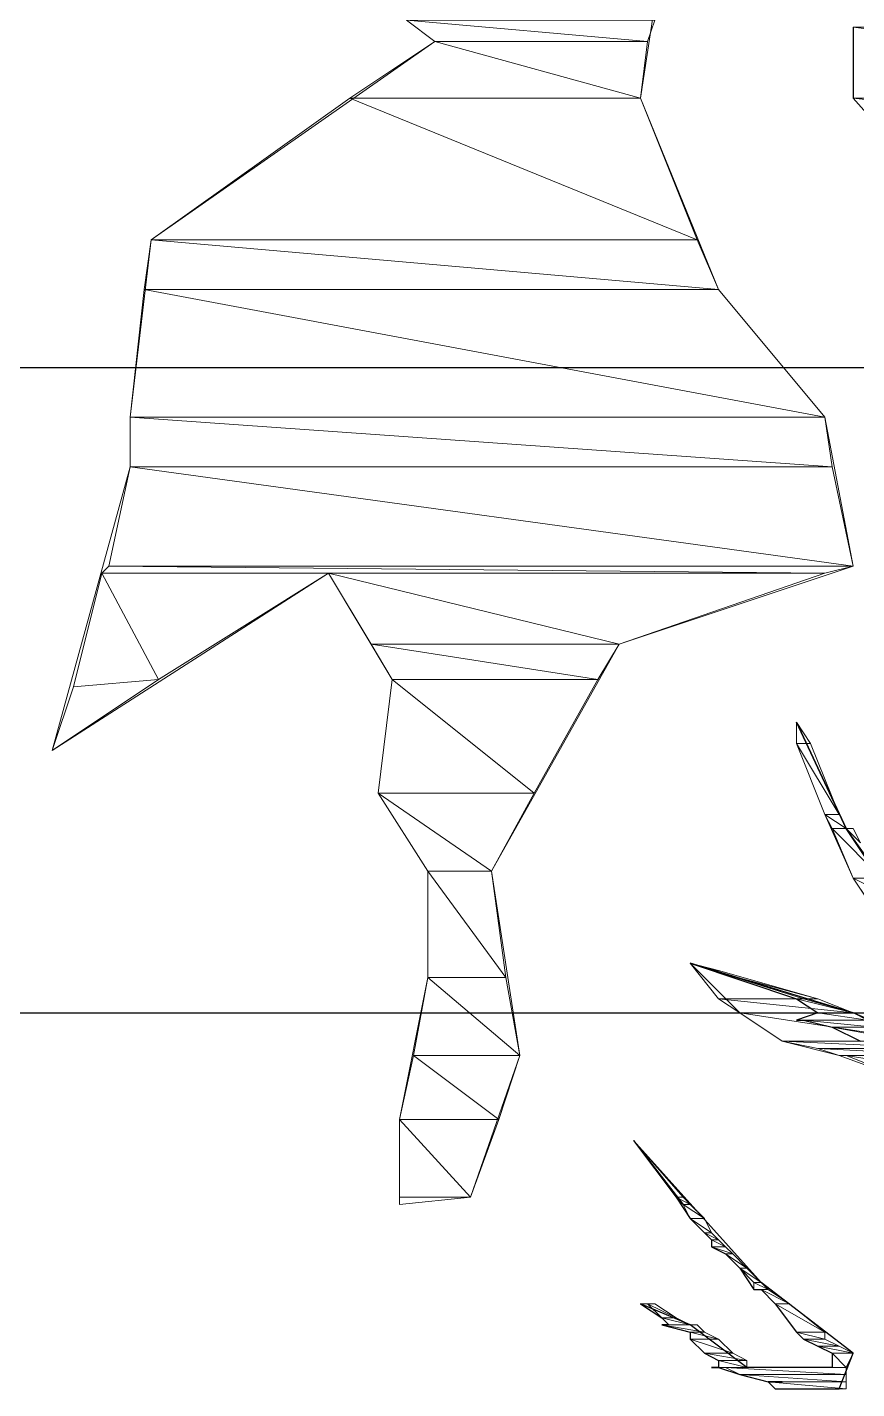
# Model space of a CAD drawing. Header units: inches. Extents: x 2 to 859, y 1 to 607.
# Drawn here: x 570.86 to 578.47, y 482.77 to 495.25 of the extents above; entities that cross this region are included whole.
import ezdxf

# ---------------------------------------------------------------- set-up
doc = ezdxf.new("R2010")
doc.units = ezdxf.units.IN
doc.header["$MEASUREMENT"] = 0
doc.layers.add('PDF_Geometry', color=7, linetype='Continuous', true_color=0x00b8b8)

msp = doc.modelspace()

# ---------------------------------------------------------------- linework, layer by layer
at = {"layer": 'PDF_Geometry', "color": 62, "lineweight": 20, "true_color": 0xa5dd00}
msp.add_lwpolyline([(574.338, 495.32), (574.599, 495.125), (571.997, 493.304), (571.802, 491.678), (571.802, 491.223), (571.087, 488.621), (573.623, 490.247), (574.208, 489.272), (574.078, 488.231), (574.534, 487.516), (574.534, 486.54), (574.273, 485.239), (574.273, 484.459), (574.924, 484.524), (575.379, 485.825), (575.119, 487.516), (576.29, 489.597), (578.436, 490.312), (578.176, 491.678), (577.2, 492.849), (576.485, 494.605), (576.81, 496.751)], dxfattribs=at)
at = {"layer": 'PDF_Geometry', "color": 62, "lineweight": 0, "true_color": 0xa5dd00}
for points in [[(574.599, 495.125), (576.55, 495.125), (574.338, 495.32), (574.599, 495.125)], [(576.55, 495.125), (574.338, 495.32), (576.615, 495.32), (576.55, 495.125)], [(573.818, 494.605), (576.485, 494.605), (574.599, 495.125), (573.818, 494.605)], [(576.485, 494.605), (574.599, 495.125), (576.55, 495.125), (576.485, 494.605)], [(571.997, 493.304), (577.005, 493.304), (573.818, 494.605), (571.997, 493.304)], [(577.005, 493.304), (573.818, 494.605), (576.485, 494.605), (577.005, 493.304)], [(571.932, 492.849), (577.2, 492.849), (571.997, 493.304), (571.932, 492.849)], [(577.2, 492.849), (571.997, 493.304), (577.005, 493.304), (577.2, 492.849)], [(571.802, 491.678), (578.176, 491.678), (571.932, 492.849), (571.802, 491.678)], [(578.176, 491.678), (571.932, 492.849), (577.2, 492.849), (578.176, 491.678)], [(578.176, 491.678), (578.176, 491.678), (571.802, 491.678), (578.176, 491.678)], [(578.176, 491.678), (571.802, 491.678), (578.176, 491.678)], [(571.802, 491.223), (578.241, 491.223), (571.802, 491.678), (571.802, 491.223)], [(578.241, 491.223), (571.802, 491.678), (578.176, 491.678), (578.241, 491.223)], [(571.607, 490.312), (578.436, 490.312), (571.802, 491.223), (571.607, 490.312)], [(578.436, 490.312), (571.802, 491.223), (578.241, 491.223), (578.436, 490.312)], [(571.282, 489.207), (572.062, 489.272), (571.542, 490.247), (571.282, 489.207)], [(571.542, 490.247), (578.176, 490.247), (571.607, 490.312), (571.542, 490.247)], [(572.062, 489.272), (571.542, 490.247), (573.623, 490.247), (572.062, 489.272)], [(578.176, 490.247), (571.607, 490.312), (578.436, 490.312), (578.176, 490.247)], [(574.013, 489.597), (576.29, 489.597), (573.623, 490.247), (574.013, 489.597)], [(576.29, 489.597), (573.623, 490.247), (578.176, 490.247), (576.29, 489.597)], [(574.208, 489.272), (576.094, 489.272), (574.013, 489.597), (574.208, 489.272)], [(576.094, 489.272), (574.013, 489.597), (576.29, 489.597), (576.094, 489.272)], [(571.282, 489.207), (572.062, 489.272), (571.087, 488.621), (571.282, 489.207)], [(574.078, 488.231), (575.509, 488.231), (574.208, 489.272), (574.078, 488.231)], [(575.509, 488.231), (574.208, 489.272), (576.094, 489.272), (575.509, 488.231)], [(574.533, 487.516), (575.119, 487.516), (574.078, 488.231), (574.533, 487.516)], [(575.119, 487.516), (574.078, 488.231), (575.509, 488.231), (575.119, 487.516)], [(575.119, 487.516), (575.119, 487.516), (574.533, 487.516), (575.119, 487.516)], [(575.119, 487.516), (574.533, 487.516), (575.119, 487.516)], [(574.533, 486.54), (575.249, 486.54), (574.533, 487.516), (574.533, 486.54)], [(575.249, 486.54), (574.533, 487.516), (575.119, 487.516), (575.249, 486.54)], [(574.403, 485.825), (575.379, 485.825), (574.533, 486.54), (574.403, 485.825)], [(575.379, 485.825), (574.533, 486.54), (575.249, 486.54), (575.379, 485.825)], [(574.273, 485.239), (575.184, 485.239), (574.403, 485.825), (574.273, 485.239)], [(575.184, 485.239), (574.403, 485.825), (575.379, 485.825), (575.184, 485.239)], [(574.273, 485.239), (574.273, 484.524), (574.924, 484.524), (574.273, 485.239)], [(574.273, 485.239), (575.184, 485.239), (574.924, 484.524), (574.273, 485.239)], [(574.273, 484.524), (574.924, 484.524), (574.273, 484.459), (574.273, 484.524)]]:
    msp.add_lwpolyline(points, dxfattribs=at)
at = {"layer": 'PDF_Geometry', "color": 92, "lineweight": 0, "true_color": 0x00b800}
for points in [[(578.436, 494.605), (583.639, 494.605), (578.436, 495.255), (578.436, 494.605)], [(583.639, 494.605), (578.436, 495.255), (583.378, 495.255), (583.639, 494.605)], [(578.956, 494.019), (583.769, 494.019), (578.436, 494.605), (578.956, 494.019)], [(583.769, 494.019), (578.436, 494.605), (583.638, 494.605), (583.769, 494.019)]]:
    msp.add_lwpolyline(points, dxfattribs=at)
at = {"layer": 'PDF_Geometry', "color": 92, "lineweight": 25, "true_color": 0x00b800}
msp.add_lwpolyline([(578.436, 495.255), (578.436, 494.605), (578.956, 494.019)], dxfattribs=at)
at = {"layer": 'PDF_Geometry', "color": 7, "lineweight": 25}
for points in [[(484.524, 492.133), (692.313, 492.133)], [(522.31, 486.215), (692.313, 486.215)]]:
    msp.add_lwpolyline(points, dxfattribs=at)
at = {"layer": 'PDF_Geometry', "color": 9, "lineweight": 0, "true_color": 0xbababa}
for points in [[(577.915, 488.881), (577.915, 488.686), (578.045, 488.686), (577.915, 488.881)], [(578.176, 488.036), (578.306, 488.036), (577.915, 488.686), (578.176, 488.036)], [(578.306, 488.036), (577.915, 488.686), (578.045, 488.686), (578.306, 488.036)], [(578.241, 487.906), (578.371, 487.906), (578.175, 488.036), (578.241, 487.906)], [(578.371, 487.906), (578.175, 488.036), (578.306, 488.036), (578.371, 487.906)], [(578.436, 487.451), (578.696, 487.451), (578.241, 487.906), (578.436, 487.451)], [(578.696, 487.451), (578.241, 487.906), (578.371, 487.906), (578.696, 487.451)], [(578.566, 487.255), (578.826, 487.255), (578.436, 487.451), (578.566, 487.255)], [(578.826, 487.255), (578.436, 487.451), (578.696, 487.451), (578.826, 487.255)], [(576.94, 486.67), (576.94, 486.67), (576.94, 486.67)], [(577.2, 486.345), (577.98, 486.345), (576.94, 486.67), (577.2, 486.345)], [(577.98, 486.345), (576.94, 486.67), (577.98, 486.345)], [(577.395, 486.215), (578.436, 486.215), (577.2, 486.345), (577.395, 486.215)], [(578.436, 486.215), (577.2, 486.345), (577.98, 486.345), (578.436, 486.215)], [(578.436, 486.215), (578.436, 486.215), (577.395, 486.215), (578.436, 486.215)], [(578.436, 486.215), (577.395, 486.215), (578.436, 486.215)], [(577.785, 485.955), (579.086, 485.955), (577.395, 486.215), (577.785, 485.955)], [(579.086, 485.955), (577.395, 486.215), (578.436, 486.215), (579.086, 485.955)], [(578.11, 485.89), (579.216, 485.89), (577.785, 485.955), (578.11, 485.89)], [(579.216, 485.89), (577.785, 485.955), (579.086, 485.955), (579.216, 485.89)], [(578.306, 485.825), (579.346, 485.825), (578.11, 485.89), (578.306, 485.825)], [(579.346, 485.825), (578.11, 485.89), (579.216, 485.89), (579.346, 485.825)], [(579.801, 485.825), (578.306, 485.825), (579.801, 485.825)], [(578.306, 485.825), (579.801, 485.825), (579.801, 485.825), (578.306, 485.825)], [(579.801, 485.825), (579.801, 485.825), (578.306, 485.825), (579.801, 485.825)], [(579.801, 485.825), (578.306, 485.825), (578.371, 485.825), (579.801, 485.825)], [(579.021, 485.565), (579.997, 485.565), (578.371, 485.825), (579.021, 485.565)], [(579.997, 485.565), (578.371, 485.825), (579.801, 485.825), (579.997, 485.565)]]:
    msp.add_lwpolyline(points, dxfattribs=at)
at = {"layer": 'PDF_Geometry', "color": 9, "lineweight": 20, "true_color": 0xbababa}
for points in [[(578.826, 487.255), (578.371, 487.906), (577.915, 488.881), (577.915, 488.686), (578.176, 488.036), (578.436, 487.451), (578.826, 486.865)], [(579.346, 485.825), (578.436, 486.215), (577.98, 486.345), (576.94, 486.67), (577.395, 486.215), (577.785, 485.955), (578.306, 485.825), (579.021, 485.565)]]:
    msp.add_lwpolyline(points, dxfattribs=at)
at = {"layer": 'PDF_Geometry', "lineweight": 0}
for points in [[(577.915, 488.881), (578.371, 487.906), (578.371, 487.906), (577.915, 488.881)], [(578.371, 487.906), (578.436, 487.906), (578.436, 487.906), (578.371, 487.906)], [(578.436, 487.906), (578.436, 487.906), (578.371, 487.906), (578.436, 487.906)], [(578.501, 487.776), (578.501, 487.776), (578.371, 487.906), (578.501, 487.776)], [(578.501, 487.776), (578.371, 487.906), (578.436, 487.906), (578.501, 487.776)], [(576.94, 486.67), (577.135, 486.605), (577.2, 486.605), (576.94, 486.67)], [(577.915, 486.345), (578.111, 486.345), (577.135, 486.605), (577.915, 486.345)], [(578.111, 486.345), (577.135, 486.605), (577.2, 486.605), (578.111, 486.345)], [(578.11, 486.215), (578.436, 486.215), (577.915, 486.345), (578.11, 486.215)], [(578.436, 486.215), (577.915, 486.345), (578.11, 486.345), (578.436, 486.215)], [(577.915, 486.15), (578.566, 486.15), (578.111, 486.215), (577.915, 486.15)], [(578.241, 486.085), (578.631, 486.085), (577.98, 486.15), (578.241, 486.085)], [(578.631, 486.085), (577.98, 486.15), (578.566, 486.15), (578.631, 486.085)], [(578.436, 486.215), (578.436, 486.215), (578.11, 486.215), (578.436, 486.215)], [(578.436, 486.215), (578.11, 486.215), (578.436, 486.215)], [(578.566, 486.15), (578.111, 486.215), (578.436, 486.215), (578.566, 486.15)], [(578.501, 485.955), (578.956, 485.955), (578.241, 486.085), (578.501, 485.955)], [(578.956, 485.955), (578.241, 486.085), (578.631, 486.085), (578.956, 485.955)], [(576.42, 485.044), (576.81, 484.524), (576.875, 484.524), (576.42, 485.044)], [(576.875, 484.459), (576.875, 484.459), (576.81, 484.524), (576.875, 484.459)], [(576.875, 484.459), (576.81, 484.524), (576.94, 484.459), (576.875, 484.459)], [(576.81, 484.524), (576.94, 484.459), (576.875, 484.524), (576.81, 484.524)], [(576.94, 484.329), (577.07, 484.329), (576.875, 484.459), (576.94, 484.329)], [(577.07, 484.329), (576.875, 484.459), (576.94, 484.459), (577.07, 484.329)], [(577.07, 484.199), (577.135, 484.199), (576.94, 484.329), (577.07, 484.199)], [(577.135, 484.199), (576.94, 484.329), (577.07, 484.329), (577.135, 484.199)], [(577.135, 484.134), (577.2, 484.134), (577.07, 484.199), (577.135, 484.134)], [(577.2, 484.134), (577.07, 484.199), (577.135, 484.199), (577.2, 484.134)], [(577.135, 484.069), (577.265, 484.069), (577.135, 484.134), (577.135, 484.069)], [(577.265, 484.069), (577.135, 484.134), (577.2, 484.134), (577.265, 484.069)], [(577.265, 484.004), (577.33, 484.004), (577.135, 484.069), (577.265, 484.004)], [(577.33, 484.004), (577.135, 484.069), (577.265, 484.069), (577.33, 484.004)], [(577.395, 483.874), (577.46, 483.874), (577.265, 484.004), (577.395, 483.874)], [(577.46, 483.874), (577.265, 484.004), (577.33, 484.004), (577.46, 483.874)], [(577.525, 483.744), (577.59, 483.744), (577.395, 483.874), (577.525, 483.744)], [(577.59, 483.744), (577.395, 483.874), (577.46, 483.874), (577.59, 483.744)], [(577.525, 483.678), (577.655, 483.678), (577.525, 483.744), (577.525, 483.678)], [(577.655, 483.678), (577.525, 483.744), (577.59, 483.744), (577.655, 483.678)], [(577.59, 483.678), (577.525, 483.678), (577.655, 483.678), (577.59, 483.678)], [(577.525, 483.678), (577.655, 483.678), (577.655, 483.678), (577.525, 483.678)], [(577.72, 483.548), (577.85, 483.548), (577.59, 483.678), (577.72, 483.548)], [(577.85, 483.548), (577.59, 483.678), (577.655, 483.678), (577.85, 483.548)], [(576.485, 483.548), (576.55, 483.548), (576.615, 483.548), (576.485, 483.548)], [(576.68, 483.418), (576.81, 483.418), (576.55, 483.548), (576.68, 483.418)], [(576.81, 483.418), (576.55, 483.548), (576.615, 483.548), (576.81, 483.418)], [(577.915, 483.288), (578.176, 483.288), (577.72, 483.548), (577.915, 483.288)], [(578.176, 483.288), (577.72, 483.548), (577.85, 483.548), (578.176, 483.288)], [(576.745, 483.353), (576.94, 483.353), (576.68, 483.418), (576.745, 483.353)], [(576.94, 483.353), (576.68, 483.418), (576.81, 483.418), (576.94, 483.353)], [(576.68, 483.353), (577.005, 483.353), (576.745, 483.353), (576.68, 483.353)], [(576.94, 483.288), (577.07, 483.288), (576.68, 483.353), (576.94, 483.288)], [(577.07, 483.288), (576.68, 483.353), (577.005, 483.353), (577.07, 483.288)], [(577.005, 483.353), (577.005, 483.353), (576.745, 483.353), (577.005, 483.353)], [(577.005, 483.353), (576.745, 483.353), (576.94, 483.353), (577.005, 483.353)], [(577.005, 483.353), (576.745, 483.353), (577.005, 483.353)], [(576.94, 483.223), (577.2, 483.223), (576.94, 483.288), (576.94, 483.223)], [(577.2, 483.223), (576.94, 483.288), (577.07, 483.288), (577.2, 483.223)], [(577.98, 483.223), (578.176, 483.223), (577.915, 483.288), (577.98, 483.223)], [(578.176, 483.223), (577.915, 483.288), (578.176, 483.288), (578.176, 483.223)], [(577.07, 483.093), (577.33, 483.093), (576.94, 483.223), (577.07, 483.093)], [(577.33, 483.093), (576.94, 483.223), (577.2, 483.223), (577.33, 483.093)], [(578.11, 483.158), (578.306, 483.158), (577.98, 483.223), (578.11, 483.158)], [(578.306, 483.158), (577.98, 483.223), (578.176, 483.223), (578.306, 483.158)], [(578.241, 483.093), (578.436, 483.093), (578.11, 483.158), (578.241, 483.093)], [(578.436, 483.093), (578.11, 483.158), (578.306, 483.158), (578.436, 483.093)], [(577.2, 483.028), (577.46, 483.028), (577.07, 483.093), (577.2, 483.028)], [(577.46, 483.028), (577.07, 483.093), (577.33, 483.093), (577.46, 483.028)], [(577.2, 482.963), (577.46, 482.963), (577.2, 483.028), (577.2, 482.963)], [(577.46, 482.963), (577.2, 483.028), (577.46, 483.028), (577.46, 482.963)], [(578.436, 483.093), (578.436, 483.093), (578.241, 483.093), (578.436, 483.093)], [(578.436, 483.093), (578.241, 483.093), (578.436, 483.093)], [(578.241, 482.963), (578.371, 482.963), (578.241, 483.093), (578.241, 482.963)], [(578.371, 482.963), (578.241, 483.093), (578.436, 483.093), (578.371, 482.963)], [(577.135, 482.963), (577.46, 482.963), (577.46, 482.963), (577.135, 482.963)], [(577.46, 482.963), (577.46, 482.963), (577.135, 482.963), (577.46, 482.963)], [(577.2, 482.963), (578.11, 482.963), (577.135, 482.963), (577.2, 482.963)], [(578.11, 482.963), (577.135, 482.963), (577.46, 482.963), (578.11, 482.963)], [(577.265, 482.963), (578.241, 482.963), (577.2, 482.963), (577.265, 482.963)], [(578.241, 482.963), (577.2, 482.963), (578.11, 482.963), (578.241, 482.963)], [(577.395, 482.898), (578.371, 482.898), (577.265, 482.963), (577.395, 482.898)], [(578.371, 482.898), (577.265, 482.963), (578.371, 482.963), (578.371, 482.898)], [(577.655, 482.833), (578.371, 482.833), (577.395, 482.898), (577.655, 482.833)], [(578.371, 482.833), (577.395, 482.898), (578.371, 482.898), (578.371, 482.833)], [(577.785, 482.833), (577.655, 482.833), (578.371, 482.833), (577.785, 482.833)], [(578.371, 482.833), (578.371, 482.833), (577.655, 482.833), (578.371, 482.833)], [(578.371, 482.833), (577.655, 482.833), (577.785, 482.833), (578.371, 482.833)], [(577.72, 482.768), (578.371, 482.768), (577.655, 482.833), (577.72, 482.768)], [(578.371, 482.768), (577.655, 482.833), (578.371, 482.833), (578.371, 482.768)], [(578.045, 482.768), (577.72, 482.768), (578.371, 482.768), (578.045, 482.768)], [(577.72, 482.768), (578.371, 482.768), (578.371, 482.768), (577.72, 482.768)], [(577.785, 482.833), (578.371, 482.833), (578.371, 482.833), (577.785, 482.833)], [(578.176, 482.768), (578.371, 482.768), (578.045, 482.768), (578.176, 482.768)], [(578.371, 482.768), (578.045, 482.768), (578.371, 482.768)], [(578.306, 482.768), (578.306, 482.768), (578.176, 482.768), (578.306, 482.768)], [(578.306, 482.768), (578.176, 482.768), (578.371, 482.768), (578.306, 482.768)]]:
    msp.add_lwpolyline(points, dxfattribs=at)
at = {"layer": 'PDF_Geometry', "lineweight": 25}
for points in [[(579.281, 486.54), (578.371, 487.906), (577.915, 488.881), (578.371, 487.906), (578.501, 487.776)], [(579.346, 485.825), (578.436, 486.215), (576.94, 486.67), (577.915, 486.345), (578.111, 486.215), (577.915, 486.15), (577.98, 486.15), (578.241, 486.085), (578.501, 485.955)], [(578.436, 483.093), (577.59, 483.744), (576.42, 485.044), (576.875, 484.459), (576.81, 484.524), (576.94, 484.329), (577.07, 484.199), (577.135, 484.134), (577.135, 484.069), (577.265, 484.004), (577.395, 483.874), (577.525, 483.678), (577.59, 483.678), (577.72, 483.548), (577.915, 483.288), (577.98, 483.223), (578.11, 483.158), (578.241, 483.093), (578.241, 482.963), (577.46, 482.963), (576.94, 483.353), (576.485, 483.548), (576.68, 483.418), (576.745, 483.353), (576.68, 483.353), (576.94, 483.288), (576.94, 483.223), (577.07, 483.093), (577.2, 483.028), (577.2, 482.963), (577.135, 482.963), (577.2, 482.963), (577.395, 482.898), (577.655, 482.833), (577.785, 482.833), (577.655, 482.833), (577.72, 482.768), (578.045, 482.768), (578.176, 482.768), (578.306, 482.768), (578.436, 483.093)]]:
    msp.add_lwpolyline(points, dxfattribs=at)

doc.saveas('drawing.dxf')
